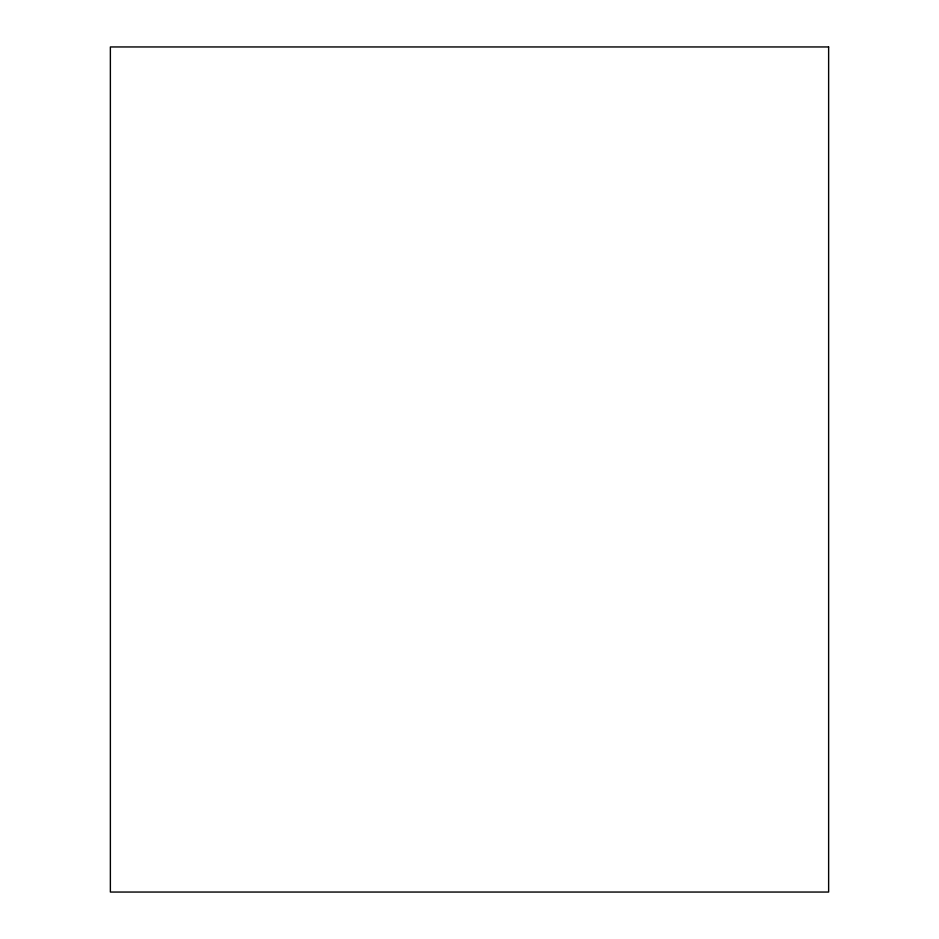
<?xml version="1.0" encoding="UTF-8"?>
<svg xmlns="http://www.w3.org/2000/svg" width="939" height="939" viewBox="0 0 939 939"><rect width="100%" height="100%" fill="white"/><g stroke="black" fill="none" stroke-linecap="round" stroke-linejoin="round"><path stroke-width="1.41" d="M828.632 46.95L110.368 46.95L110.368 892.05L828.632 892.05L828.632 46.95"/></g></svg>
